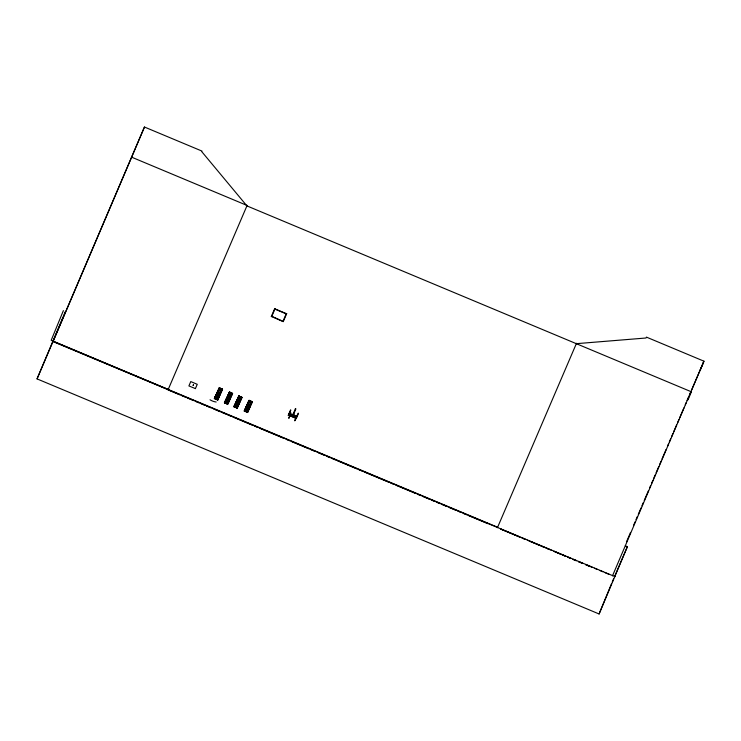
<?xml version="1.0" encoding="UTF-8"?>
<svg xmlns="http://www.w3.org/2000/svg" width="741" height="741" viewBox="0 0 741 741"><rect width="100%" height="100%" fill="white"/><g stroke="black" fill="none" stroke-linecap="round" stroke-linejoin="round"><path stroke-width="1.11" d="M63.383 310.59L51.185 340.332L168.207 389.46M625.284 545.793L627.386 546.673L599.089 613.974L37.05 378.892L65.347 311.59M37.05 378.892L144.458 127.026L201.987 151.09L201.765 151.655L246.91 205.896L691.39 391.804L688.046 399.834M497.628 527.249L53.148 341.332L144.458 127.026M195.392 388.645L197.254 384.301L190.761 381.587L188.899 385.931L195.411 388.59M286.73 313.508L283.238 321.668L271.363 316.407M271.262 316.657L274.754 308.497M286.304 313.591L282.997 321.307L271.79 316.324M271.688 316.574L274.994 308.858M288.156 415.516L290.518 409.995M288.564 415.414L290.852 410.134M295.909 408.837L293.121 415.608L293.806 414.08L293.223 413.83L292.565 415.405L292.871 414.654L293.501 414.83M292.621 415.395L295.409 408.634M295.807 418.721L298.169 413.2M599.089 613.974L611.399 583.982M576.331 343.676L646.059 337.998L646.421 337.118L703.95 361.182L612.511 575.803M700.245 370.092L703.589 362.062M247.096 205.461L168.022 389.896L179.748 394.796M246.985 205.924L247.17 205.498L132.028 157.333M290.778 412.932L288.814 418.35L290.75 412.941M293.427 414.858L293.751 414.089M293.149 415.655L293.806 414.08M296.141 418.86L298.503 413.339M497.443 527.675L576.517 343.24M626.432 541.995L630.535 532.418M633.731 524.98L635.102 521.784M636.01 519.654L637.38 516.468M638.288 514.337L641.03 507.955M641.938 505.834L643.308 502.639M644.216 500.508L648.319 490.94M649.69 487.754L650.598 485.624M651.515 483.493L652.877 480.307M653.794 478.177L655.164 474.99M656.072 472.86L658.805 466.478M659.722 464.348L661.092 461.161M662 459.031L666.103 449.463M667.474 446.267L668.382 444.146M669.299 442.016L670.661 438.82M671.578 436.699L672.939 433.504M673.856 431.382L676.589 425.001M677.506 422.87L678.867 419.684M679.784 417.554L683.887 407.985M685.258 404.79L686.166 402.659M687.083 400.538L688.445 397.343M689.362 395.222L690.723 392.026M691.64 389.896L703.95 361.182M612.279 581.907L613.613 578.795M614.502 576.72L627.386 546.673M219.16 387.923L214.362 398.519L219.429 387.802L214.779 398.723L215.362 398.964L220.179 388.33L219.707 388.136L214.973 398.806L220.179 388.33M214.631 398.519L219.429 387.802M215.186 398.769L219.984 388.136M217.057 399.575L221.828 388.84L217.409 399.844M216.826 399.594L221.828 388.942M217.002 399.556L221.828 388.84M219.429 387.904L222.411 389.09L217.641 399.825M222.559 389.368L217.761 400.001L222.105 389.164M224.44 402.752L229.497 392.017L232.646 393.573L227.876 404.206L224.43 402.733L229.497 392.119M229.664 392.295L224.847 402.928L225.477 403.178L230.247 392.545L229.645 392.295M225.31 403.002L229.497 392.017L224.671 402.733M225.079 403.021L230.071 392.369M225.245 402.974L230.081 392.267M227.292 403.965L232.063 393.323L226.857 403.808L231.59 393.128L232.239 393.415M227.061 403.762L231.868 393.128M232.47 393.397L227.682 404.012M233.841 406.679L238.898 395.944L242.048 397.509L237.277 408.143L233.832 406.661L238.898 396.046M239.473 396.296L234.823 407.115L239.482 396.194L239.01 396.222M239.213 396.315L234.406 406.911M234.804 407.087L239.482 396.194M241.872 397.333L236.879 407.985L236.259 407.735L240.992 397.065L241.64 397.352M236.462 407.698L241.288 397.083M236.694 407.893L241.446 397.259M236.814 407.967L241.881 397.232L237.046 407.939M244.234 411.033L248.995 400.381L252.44 401.854L247.624 412.496L244.224 411.014L249.004 400.399M244.465 411.014L249.3 400.297L244.53 410.931M244.817 411.283L249.578 400.622L250.041 400.825L244.845 411.301L249.587 400.64M246.697 412.089L251.699 401.335L247.022 412.228L247.513 412.218M251.699 401.335L246.92 412.07L251.69 401.437M252.209 401.659L247.244 412.329L251.968 401.659L252.44 401.854M247.596 412.468L251.847 401.613M219.577 388.089L214.362 398.519M216.77 399.575L217.808 400.001M226.839 403.78L227.413 404.03M250.041 400.825L245.197 411.44M234.712 406.837L234.249 406.865L238.898 395.944L234.295 406.865M236.24 407.717L240.992 397.065M246.633 412.061L247.096 412.246M274.652 308.747L286.628 313.758M274.892 309.108L286.202 313.841M289.296 413.719L296.641 416.785M290 415.608L295.65 417.97M289.898 415.821L295.557 418.193M53.046 341.582L615.086 576.665M181.878 395.694L185.083 397.028M187.214 397.917L193.614 400.594M195.744 401.483L198.94 402.826M201.07 403.715L204.275 405.058M206.406 405.948L210.666 407.726M213.862 409.069L220.262 411.746M222.393 412.635L225.588 413.969M227.728 414.867L230.923 416.201M233.054 417.09L252.246 425.121M254.376 426.01L257.572 427.353M259.711 428.242L284.229 438.496M286.359 439.385L289.555 440.728M291.695 441.617L308.747 448.75M310.877 449.648L315.147 451.426M318.343 452.77L324.743 455.437M326.874 456.336L330.069 457.669M332.2 458.559L335.404 459.902M337.535 460.791L356.717 468.821M358.857 469.711L362.053 471.044M364.183 471.943L388.701 482.196M390.84 483.086L394.036 484.429M396.166 485.318L415.358 493.339M417.489 494.238L420.684 495.572M422.824 496.461L429.215 499.138M431.345 500.027L434.55 501.37M436.681 502.259L439.876 503.602M442.007 504.491L446.277 506.27M449.472 507.613L455.872 510.29M458.003 511.179L461.198 512.513M463.329 513.411L466.534 514.745M468.664 515.634L487.847 523.665M519.821 537.04L500.638 529.018L519.802 537.068M527.277 540.152L551.786 550.406M565.633 556.195L553.916 551.295L560.27 554.055M567.763 557.084L570.959 558.427M573.089 559.316L576.285 560.65M578.415 561.548L582.676 563.327M585.872 564.661L592.263 567.337M594.393 568.227L597.589 569.56M599.719 570.459L602.924 571.793M605.054 572.682L609.315 574.47M530.454 541.532L533.65 542.875M535.78 543.774L538.976 545.107M541.106 546.006L544.292 547.349M546.423 548.238L549.618 549.581M562.4 554.944L565.596 556.287M567.717 557.176L570.913 558.519M573.043 559.418L576.239 560.752M578.369 561.65L582.63 563.438M585.825 564.781L590.086 566.569M238.417 397.037L241.399 398.315M248.809 401.39L251.801 402.659M218.947 388.895L221.929 390.164M229.015 393.101L231.998 394.379M246.734 406.012L249.717 407.291M226.931 397.732L229.914 399.01M236.333 401.668L239.315 402.937M216.863 393.527L219.855 394.796M246.253 407.096L249.235 408.365M226.45 398.815L229.432 400.084M235.851 402.743L238.834 404.021M216.381 394.601L219.364 395.879M235.425 403.706L238.407 404.975M245.827 408.059L248.809 409.328M215.955 395.564L218.938 396.833M226.024 399.77L229.006 401.048M234.943 404.781L237.926 406.059M245.336 409.134L248.328 410.412M215.474 396.639L218.456 397.917M225.542 400.853L228.524 402.122M234.619 405.503L237.602 406.781M245.012 409.856L248.003 411.125M215.149 397.361L218.132 398.639M225.218 401.576L228.2 402.845M214.668 398.445L217.65 399.714M216.177 402.002A14.653 14.338 32.8 0 1 210.046 399.779M289.416 413.478L289.212 413.923L296.539 417.007L296.743 416.535L289.416 413.478M296.77 415.432L294.807 420.86L296.733 415.442M221.92 389.099L217.178 399.751L221.976 389.118M193.373 384.829L193.132 385.376L193.373 384.829M525.147 539.263L521.951 537.929L525.128 539.3"/></g></svg>
